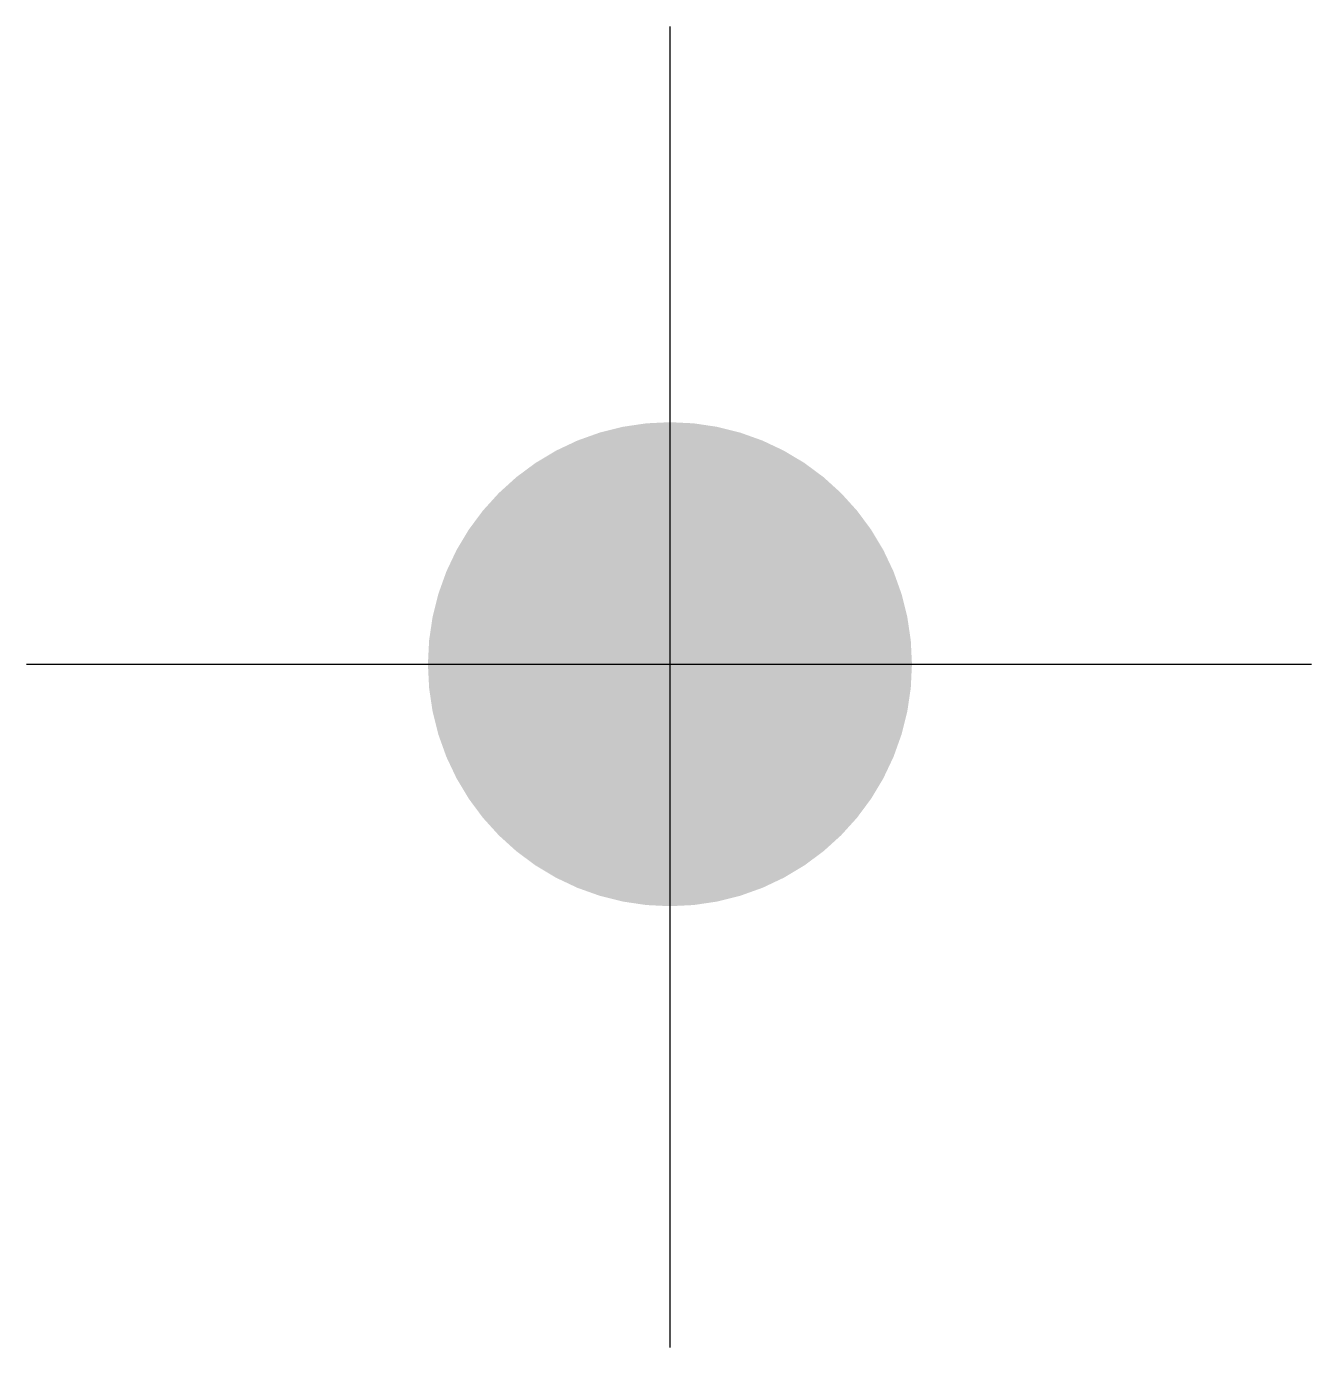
# Model space of a CAD drawing. Extents: x -28.7 to 24.4, y -10.9 to 43.7.
import ezdxf

# ---------------------------------------------------------------- set-up
doc = ezdxf.new("R2010")
doc.units = 0
doc.header["$LTSCALE"] = 10
doc.layers.get('0').update_dxf_attribs({"linetype": 'CONTINUOUS'})
doc.layers.add('CEN', color=7, linetype='CONTINUOUS')

msp = doc.modelspace()

# ---------------------------------------------------------------- linework, layer by layer
at = {"color": 2, "const_width": 10}
msp.add_lwpolyline([(-7.086, 17.379, 1), (2.914, 17.379, 1)], format="xyb", close=True, dxfattribs=at)
at = {"layer": 'CEN'}
for p, q in [((-2.086, 43.732), (-2.086, -10.859)), ((-28.677, 17.379), (24.426, 17.379))]:
    msp.add_line(p, q, dxfattribs=at)

doc.saveas('drawing.dxf')
